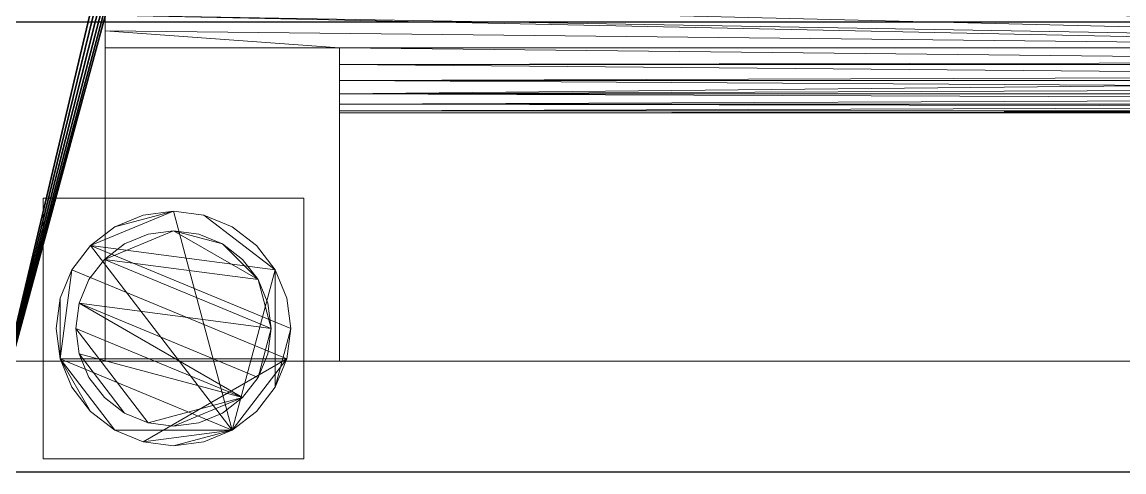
# Model space of a CAD drawing. Extents: x -225 to 1905, y -1183 to 75.
# Drawn here: x 6.2 to 175.4, y -737 to -668 of the extents above; entities that cross this region are included whole.
import ezdxf

# ---------------------------------------------------------------- set-up
doc = ezdxf.new("R2010")
doc.units = 0
for name, color, linetype in [('IQ_200_3D', 1, 'Continuous'), ('IQ_204_2D', 7, 'Continuous'), ('IQ_204_3D', 7, 'Continuous')]:
    doc.layers.add(name, color=color, linetype=linetype)

# ---------------------------------------------------------------- blocks, each defined once
blk = doc.blocks.new('RINSEV_INT')
at = {"layer": 'IQ_204_2D', "linetype": 'Continuous'}
blk.add_line((1119.999999999999, -668.0000000000302), (-9.663381206337363e-13, -668.0000000000302), dxfattribs=at)
at = {"layer": 'IQ_200_3D', "lineweight": 18}
mesh = blk.add_polyface(dxfattribs=at)
corners = [(1119.999986743927, -736.9999998092653, 1493.000002670288), (-1.13686837721616e-13, -736.9999998092653, 1493.000002670288), (-1.13686837721616e-13, -4.999985504150573, 1493.000002670288), (1119.999986743927, -4.999985504150573, 1493.000002670288)]
mesh.append_faces([[corners[k] for k in face] for face in [(0, 1, 2, 3)]])
at = {"layer": 'IQ_200_3D'}
mesh = blk.add_polyface(dxfattribs=at)
corners = [(1119.999986743927, -736.9999998092653, 1785.000057220459), (1119.999986743927, -4.999985504150573, 1785.000057220459), (-1.13686837721616e-13, -4.999985504150573, 1785.000057220459), (-1.13686837721616e-13, -736.9999998092653, 1785.000057220459), (150.99999461174, -41.0000046730043, 1785.000057220459), (151.6814755439757, -35.82361278533955, 1785.000057220459), (153.6794822216033, -30.99999732971207, 1785.000057220459), (156.8578674316405, -26.85788097381607, 1785.000057220459), (161.0000019550322, -23.67947759628311, 1785.000057220459), (165.8236174106597, -21.68148908615132, 1785.000057220459), (170.9999911308288, -20.99998998641985, 1785.000057220459), (176.1763830184936, -21.68148908615132, 1785.000057220459), (180.999998474121, -23.67947759628311, 1785.000057220459), (185.1421329975127, -26.85788097381607, 1785.000057220459), (188.3205000400542, -30.99999732971207, 1785.000057220459), (190.3185067176818, -35.82361278533955, 1785.000057220459), (191.0000058174132, -41.0000046730043, 1785.000057220459), (190.3185067176818, -46.1763965606691, 1785.000057220459), (188.3205000400542, -51.00001201629658, 1785.000057220459), (185.1421329975127, -55.14212837219253, 1785.000057220459), (180.999998474121, -58.32049541473407, 1785.000057220459), (176.1763830184936, -60.31852025985734, 1785.000057220459), (170.9999911308288, -61.0000193595888, 1785.000057220459), (165.8236174106597, -60.31852025985734, 1785.000057220459), (161.0000019550322, -58.32049541473407, 1785.000057220459), (156.8578674316405, -55.14212837219253, 1785.000057220459), (153.6794822216033, -51.00001201629658, 1785.000057220459), (151.6814755439757, -46.1763965606691, 1785.000057220459)]
mesh.append_faces([[corners[k] for k in face] for face in [(15, 1, 14), (7, 2, 6), (4, 2, 27), (23, 3, 22)]], dxfattribs={"vtx0": -1, "vtx1": -1})
mesh.append_faces([[corners[k] for k in face] for face in [(1, 15, 16), (1, 16, 17), (18, 0, 1, 17), (0, 18, 19, 3), (3, 20, 21), (3, 19, 20), (3, 21, 22), (2, 7, 8), (2, 4, 5), (2, 25, 26)]], dxfattribs={"vtx0": -1, "vtx2": -1})
mesh.append_faces([[corners[k] for k in face] for face in [(11, 12, 1), (13, 14, 1), (12, 13, 1), (9, 10, 2), (8, 9, 2), (5, 6, 2), (23, 24, 3), (26, 27, 2)]], dxfattribs={"vtx1": -1, "vtx2": -1})
mesh.append_faces([[corners[k] for k in face] for face in [(10, 11, 1, 2), (24, 25, 2, 3)]], dxfattribs={"vtx1": -1, "vtx3": -1})
at = {"layer": 'IQ_200_3D', "lineweight": 18}
mesh = blk.add_polyface(dxfattribs=at)
corners = [(2.999998569488412, -736.9999998092653, 1493.000002670288), (1117.00002450943, -736.9999998092653, 1493.000002670288), (1117.00002450943, -4.999985504150573, 1493.000002670288), (2.999998569488412, -4.999985504150573, 1493.000002670288)]
mesh.append_faces([[corners[k] for k in face] for face in [(0, 1, 2, 3)]])
mesh = blk.add_polyface(dxfattribs=at)
corners = [(2.999998569488412, -76.9999875068666, 150.0000011444092), (1117.00002450943, -76.9999875068666, 150.0000011444092), (1117.00002450943, -736.9999998092653, 150.0000011444092), (2.999998569488412, -736.9999998092653, 150.0000011444092)]
mesh.append_faces([[corners[k] for k in face] for face in [(0, 1, 2, 3)]])
mesh = blk.add_polyface(dxfattribs=at)
corners = [(2.999998569488412, -720.0000200271609, 709.999976348877), (1117.00002450943, -720.0000200271609, 709.999976348877), (1117.00002450943, -79.99998607635513, 709.999976348877), (2.999998569488412, -79.99998607635513, 709.999976348877)]
mesh.append_faces([[corners[k] for k in face] for face in [(0, 1, 2, 3)]])
mesh = blk.add_polyface(dxfattribs=at)
corners = [(2.999998569488412, -79.99998607635513, 1443.000002288818), (1117.00002450943, -79.99998607635513, 1443.000002288818), (1117.00002450943, -720.0000200271609, 1443.000002288818), (2.999998569488412, -720.0000200271609, 1443.000002288818)]
mesh.append_faces([[corners[k] for k in face] for face in [(0, 1, 2, 3)]])
mesh = blk.add_polyface(dxfattribs=at)
corners = [(2.999998569488412, -720.0000200271609, 1443.000002288818), (1117.00002450943, -720.0000200271609, 1443.000002288818), (1117.00002450943, -720.0000200271609, 709.999976348877), (2.999998569488412, -720.0000200271609, 709.999976348877)]
mesh.append_faces([[corners[k] for k in face] for face in [(0, 1, 2, 3)]])
mesh = blk.add_polyface(dxfattribs=at)
corners = [(1119.999986743927, -736.9999998092653, 1785.000057220459), (-1.13686837721616e-13, -736.9999998092653, 1785.000057220459), (-1.13686837721616e-13, -736.9999998092653, 1493.000002670288), (1119.999986743927, -736.9999998092653, 1493.000002670288)]
mesh.append_faces([[corners[k] for k in face] for face in [(0, 1, 2, 3)]])
mesh = blk.add_polyface(dxfattribs=at)
corners = [(2.999998569488412, -736.9999998092653, 150.0000011444092), (1117.00002450943, -736.9999998092653, 150.0000011444092), (1117.00002450943, -736.9999998092653, 1493.000002670288), (2.999998569488412, -736.9999998092653, 1493.000002670288)]
mesh.append_faces([[corners[k] for k in face] for face in [(0, 1, 2, 3)]])
at = {"layer": 'IQ_204_3D', "lineweight": 18}
mesh = blk.add_polyface(dxfattribs=at)
corners = [(18.99999649524543, -720.0000200271609, 956.9895515441895), (18.99999649524543, -671.9449409008027, 929.2449514389039), (18.99999649524543, -671.9449409008027, 928.3997268676758), (18.99999649524543, -669.3567631244662, 928.0589773178101), (18.99999649524543, -666.9449553966524, 927.0599830627442), (18.99999649524543, -664.8738790512086, 925.4707632064819), (18.99999649524543, -663.284695529938, 923.3996686935425), (18.99999649524543, -662.2856831073764, 920.9878973007203), (18.99999649524543, -661.9449517250064, 918.3996831893921), (18.99999649524543, -662.2856831073764, 915.8115417480469), (18.99999649524543, -663.284695529938, 913.3996976852417), (18.99999649524543, -664.8738790512086, 911.3286031723022), (18.99999649524543, -666.9449553966524, 909.739455986023), (18.99999649524543, -669.3567631244662, 908.740461730957), (18.99999649524543, -671.9449409008027, 908.3997121810913), (18.99999649524543, -671.9449409008027, 907.5544149398804), (18.99999649524543, -720.0000200271609, 879.8098148345947), (18.99999649524543, -100.0000007629396, 956.9895515441895), (18.99999649524543, -79.99998607635513, 956.9895515441895), (18.99999649524543, -79.99998607635513, 879.8098148345947), (18.99999649524543, -100.0000007629396, 879.8098148345947), (18.99999649524543, -148.0550617218019, 907.5544149398804), (18.99999649524543, -148.0550617218019, 908.3997121810913), (18.99999649524543, -150.6432394981386, 908.740461730957), (18.99999649524543, -153.055065393448, 909.739455986023), (18.99999649524543, -155.1261235713961, 911.3286031723022), (18.99999649524543, -156.7153070926668, 913.3996976852417), (18.99999649524543, -157.7143195152285, 915.8115417480469), (18.99999649524543, -158.0550508975984, 918.3996831893921), (18.99999649524543, -157.7143195152285, 920.9878973007203), (18.99999649524543, -156.7153070926668, 923.3996686935425), (18.99999649524543, -155.1261235713961, 925.4707632064819), (18.99999649524543, -153.055065393448, 927.0599830627442), (18.99999649524543, -150.6432394981386, 928.0589773178101), (18.99999649524543, -148.0550617218019, 928.3997268676758), (18.99999649524543, -148.0550617218019, 929.2449514389039)]
mesh.append_faces([[corners[k] for k in face] for face in [(34, 22, 33)]], dxfattribs={"vtx0": -1, "vtx1": -1})
mesh.append_faces([[corners[k] for k in face] for face in [(4, 12, 13, 3), (3, 13, 14, 2), (31, 24, 25), (32, 23, 24, 31), (33, 22, 23, 32)]], dxfattribs={"vtx0": -1, "vtx2": -1})
mesh.append_faces([[corners[k] for k in face] for face in [(9, 10, 7, 8), (19, 20, 17, 18), (28, 29, 27)]], dxfattribs={"vtx1": -1})
mesh.append_faces([[corners[k] for k in face] for face in [(4, 5, 12)]], dxfattribs={"vtx1": -1, "vtx2": -1})
mesh.append_faces([[corners[k] for k in face] for face in [(10, 11, 6, 7), (11, 12, 5, 6), (25, 26, 30, 31), (26, 27, 29, 30)]], dxfattribs={"vtx1": -1, "vtx3": -1})
mesh.append_faces([[corners[k] for k in face] for face in [(0, 1, 2, 14), (20, 21, 22, 17), (34, 35, 17, 22)]], dxfattribs={"vtx2": -1, "vtx3": -1})
mesh.append_faces([[corners[k] for k in face] for face in [(14, 15, 16, 0)]], dxfattribs={"vtx3": -1})
mesh = blk.add_polyface(dxfattribs=at)
corners = [(54.99999749660346, -720.0000200271609, 956.9895515441895), (54.99999749660346, -720.0000200271609, 879.8098148345947), (54.99999749660346, -671.9449409008027, 907.5544149398804), (54.99999749660346, -671.9449409008027, 908.3997121810913), (54.99999749660346, -674.5331368446352, 908.740461730957), (54.99999749660346, -676.944944572449, 909.739455986023), (54.99999749660346, -679.0160209178927, 911.3286031723022), (54.99999749660346, -680.6052044391633, 913.3996976852417), (54.99999749660346, -681.6041986942294, 915.8115417480469), (54.99999749660346, -681.944948244095, 918.3996831893921), (54.99999749660346, -681.6041986942294, 920.9878973007203), (54.99999749660346, -680.6052044391633, 923.3996686935425), (54.99999749660346, -679.0160209178927, 925.4707632064819), (54.99999749660346, -676.944944572449, 927.0599830627442), (54.99999749660346, -674.5331368446352, 928.0589773178101), (54.99999749660346, -671.9449409008027, 928.3997268676758), (54.99999749660346, -671.9449409008027, 929.2449514389039), (54.99999749660346, -100.0000007629396, 956.9895515441895), (54.99999749660346, -148.0550617218019, 929.2449514389039), (54.99999749660346, -148.0550617218019, 928.3997268676758), (54.99999749660346, -145.4668657779695, 928.0589773178101), (54.99999749660346, -143.0550580501558, 927.0599830627442), (54.99999749660346, -140.9839817047121, 925.4707632064819), (54.99999749660346, -139.3947981834413, 923.3996686935425), (54.99999749660346, -138.3958039283754, 920.9878973007203), (54.99999749660346, -138.0550543785097, 918.3996831893921), (54.99999749660346, -138.3958039283754, 915.8115417480469), (54.99999749660346, -139.3947981834413, 913.3996976852417), (54.99999749660346, -140.9839817047121, 911.3286031723022), (54.99999749660346, -143.0550580501558, 909.739455986023), (54.99999749660346, -145.4668657779695, 908.740461730957), (54.99999749660346, -148.0550617218019, 908.3997121810913), (54.99999749660346, -148.0550617218019, 907.5544149398804), (54.99999749660346, -100.0000007629396, 879.8098148345947), (54.99999749660346, -79.99998607635513, 879.8098148345947), (54.99999749660346, -79.99998607635513, 956.9895515441895)]
mesh.append_faces([[corners[k] for k in face] for face in [(4, 1, 2, 3), (20, 18, 19)]], dxfattribs={"vtx0": -1})
mesh.append_faces([[corners[k] for k in face] for face in [(7, 1, 6), (12, 0, 11), (11, 0, 10), (8, 1, 7), (26, 33, 25), (24, 17, 23)]], dxfattribs={"vtx0": -1, "vtx1": -1})
mesh.append_faces([[corners[k] for k in face] for face in [(1, 4, 5), (0, 12, 13), (1, 8, 9, 0), (0, 9, 10), (17, 24, 25), (33, 29, 30)]], dxfattribs={"vtx0": -1, "vtx2": -1})
mesh.append_faces([[corners[k] for k in face] for face in [(33, 35, 17, 25)]], dxfattribs={"vtx0": -1, "vtx2": -1, "vtx3": -1})
mesh.append_faces([[corners[k] for k in face] for face in [(34, 35, 33)]], dxfattribs={"vtx1": -1})
mesh.append_faces([[corners[k] for k in face] for face in [(5, 6, 1), (13, 14, 0), (28, 29, 33), (27, 28, 33), (26, 27, 33), (21, 22, 17), (22, 23, 17)]], dxfattribs={"vtx1": -1, "vtx2": -1})
mesh.append_faces([[corners[k] for k in face] for face in [(20, 21, 17, 18)]], dxfattribs={"vtx1": -1, "vtx3": -1})
mesh.append_faces([[corners[k] for k in face] for face in [(14, 15, 16, 0), (30, 31, 32, 33)]], dxfattribs={"vtx3": -1})
mesh = blk.add_polyface(dxfattribs=at)
corners = [(18.99999649524543, -661.9449517250064, 918.3996831893921), (1099.000017452239, -661.9449517250064, 918.3996831893921), (1099.000017452239, -662.2856831073764, 915.8115417480469), (1099.000017452239, -663.284695529938, 913.3996976852417), (1099.000017452239, -664.8738790512086, 911.3286031723022), (1099.000017452239, -666.9449553966524, 909.739455986023), (1099.000017452239, -669.3567631244662, 908.740461730957), (1099.000017452239, -671.9449409008027, 908.3997121810913), (1063.000034618376, -671.9449409008027, 908.3997121810913), (1063.000034618376, -674.5331368446352, 908.740461730957), (1063.000034618376, -676.944944572449, 909.739455986023), (1063.000034618376, -679.0160209178927, 911.3286031723022), (1063.000034618376, -680.6052044391633, 913.3996976852417), (1063.000034618376, -681.6041986942294, 915.8115417480469), (1063.000034618376, -681.944948244095, 918.3996831893921), (858.9999865531908, -681.944948244095, 918.3996831893921), (858.9999865531908, -681.6942186355593, 916.1744556427002), (858.9999865531908, -680.9546380519869, 914.0608491897583), (858.9999865531908, -679.7632681846621, 912.1648166656495), (858.9999865531908, -678.1798437595369, 910.58141040802), (858.9999865531908, -676.2837749004366, 909.389986038208), (858.9999865531908, -674.170150279999, 908.6504236221314), (858.9999865531908, -671.9449409008027, 908.3997121810913), (808.9999861717209, -671.9449409008027, 908.3997121810913), (808.9999861717209, -674.170150279999, 908.6504236221314), (808.9999861717209, -676.2837749004366, 909.389986038208), (808.9999861717209, -678.1798437595369, 910.58141040802), (808.9999861717209, -679.7632681846621, 912.1648166656495), (808.9999861717209, -680.9546380519869, 914.0608491897583), (808.9999861717209, -681.6942186355593, 916.1744556427002), (808.9999861717209, -681.944948244095, 918.3996831893921), (583.9999844551072, -681.944948244095, 918.3996831893921), (583.9999844551072, -681.6942186355593, 916.1744556427002), (583.9999844551072, -680.9546380519869, 914.0608491897583), (583.9999844551072, -679.7632681846621, 912.1648166656495), (583.9999844551072, -678.1798437595369, 910.58141040802), (583.9999844551072, -676.2837749004366, 909.389986038208), (583.9999844551072, -674.170150279999, 908.6504236221314), (583.9999844551072, -671.9449409008027, 908.3997121810913), (533.9999840736375, -671.9449409008027, 908.3997121810913), (533.9999840736375, -674.170150279999, 908.6504236221314), (533.9999840736375, -676.2837749004366, 909.389986038208), (533.9999840736375, -678.1798437595369, 910.58141040802), (533.9999840736375, -679.7632681846621, 912.1648166656495), (533.9999840736375, -680.9546380519869, 914.0608491897583), (533.9999840736375, -681.6942186355593, 916.1744556427002), (533.9999840736375, -681.944948244095, 918.3996831893921), (309.0000005245195, -681.944948244095, 918.3996831893921), (309.0000005245195, -681.6942186355593, 916.1744556427002), (309.0000005245195, -680.9546380519869, 914.0608491897583), (309.0000005245195, -679.7632681846621, 912.1648166656495), (309.0000005245195, -678.1798437595369, 910.58141040802), (309.0000005245195, -676.2837749004366, 909.389986038208), (309.0000005245195, -674.170150279999, 908.6504236221314), (309.0000005245195, -671.9449409008027, 908.3997121810913), (259.0000001430497, -671.9449409008027, 908.3997121810913), (259.0000001430497, -674.170150279999, 908.6504236221314), (259.0000001430497, -676.2837749004366, 909.389986038208), (259.0000001430497, -678.1798437595369, 910.58141040802), (259.0000001430497, -679.7632681846621, 912.1648166656495), (259.0000001430497, -680.9546380519869, 914.0608491897583), (259.0000001430497, -681.6942186355593, 916.1744556427002), (259.0000001430497, -681.944948244095, 918.3996831893921), (54.99999749660346, -681.944948244095, 918.3996831893921), (54.99999749660346, -681.6041986942294, 915.8115417480469), (54.99999749660346, -680.6052044391633, 913.3996976852417), (54.99999749660346, -679.0160209178927, 911.3286031723022), (54.99999749660346, -676.944944572449, 909.739455986023), (54.99999749660346, -674.5331368446352, 908.740461730957), (54.99999749660346, -671.9449409008027, 908.3997121810913), (18.99999649524543, -671.9449409008027, 908.3997121810913), (18.99999649524543, -669.3567631244662, 908.740461730957), (18.99999649524543, -666.9449553966524, 909.739455986023), (18.99999649524543, -664.8738790512086, 911.3286031723022), (18.99999649524543, -663.284695529938, 913.3996976852417), (18.99999649524543, -662.2856831073764, 915.8115417480469)]
mesh.append_faces([[corners[k] for k in face] for face in [(16, 14, 15)]], dxfattribs={"vtx0": -1})
mesh.append_faces([[corners[k] for k in face] for face in [(8, 22, 6, 7), (9, 21, 8), (22, 8, 21), (71, 55, 69, 70), (56, 69, 55), (68, 57, 67), (58, 67, 57), (20, 10, 19), (19, 11, 18), (11, 19, 10), (18, 12, 17), (12, 18, 11), (14, 16, 13)]], dxfattribs={"vtx0": -1, "vtx1": -1})
mesh.append_faces([[corners[k] for k in face] for face in [(38, 4, 23), (73, 39, 54)]], dxfattribs={"vtx0": -1, "vtx1": -1, "vtx2": -1})
mesh.append_faces([[corners[k] for k in face] for face in [(74, 3, 38, 39)]], dxfattribs={"vtx0": -1, "vtx1": -1, "vtx3": -1})
mesh.append_faces([[corners[k] for k in face] for face in [(38, 3, 4), (23, 4, 5), (22, 5, 6), (38, 23, 24, 37), (75, 2, 3, 74), (5, 22, 23), (20, 9, 10), (37, 24, 25, 36), (36, 25, 26, 35), (54, 39, 40, 53), (72, 54, 55), (54, 72, 73), (55, 71, 72), (53, 40, 41, 52), (52, 41, 42, 51), (35, 26, 27, 34), (34, 27, 28, 33), (29, 32, 33, 28), (51, 42, 43, 50), (50, 43, 44, 49), (58, 66, 67), (66, 58, 59), (65, 59, 60), (59, 65, 66), (45, 48, 49, 44), (60, 64, 65), (64, 60, 61), (61, 63, 64)]], dxfattribs={"vtx0": -1, "vtx2": -1})
mesh.append_faces([[corners[k] for k in face] for face in [(20, 21, 9), (73, 74, 39), (68, 69, 56), (56, 57, 68), (12, 13, 17), (16, 17, 13)]], dxfattribs={"vtx1": -1, "vtx2": -1})
mesh.append_faces([[corners[k] for k in face] for face in [(0, 1, 2, 75), (30, 31, 32, 29), (46, 47, 48, 45), (61, 62, 63)]], dxfattribs={"vtx2": -1})
mesh = blk.add_polyface(dxfattribs=at)
corners = [(1099.000017452239, -661.9449517250064, 918.3996831893921), (18.99999649524543, -661.9449517250064, 918.3996831893921), (18.99999649524543, -662.2856831073764, 920.9878973007203), (18.99999649524543, -663.284695529938, 923.3996686935425), (18.99999649524543, -664.8738790512086, 925.4707632064819), (18.99999649524543, -666.9449553966524, 927.0599830627442), (18.99999649524543, -669.3567631244662, 928.0589773178101), (18.99999649524543, -671.9449409008027, 928.3997268676758), (54.99999749660346, -671.9449409008027, 928.3997268676758), (54.99999749660346, -674.5331368446352, 928.0589773178101), (54.99999749660346, -676.944944572449, 927.0599830627442), (54.99999749660346, -679.0160209178927, 925.4707632064819), (54.99999749660346, -680.6052044391633, 923.3996686935425), (54.99999749660346, -681.6041986942294, 920.9878973007203), (54.99999749660346, -681.944948244095, 918.3996831893921), (259.0000001430497, -681.944948244095, 918.3996831893921), (259.0000001430497, -681.6041986942294, 920.9878973007203), (259.0000001430497, -680.6052044391633, 923.3996686935425), (259.0000001430497, -679.0160209178927, 925.4707632064819), (259.0000001430497, -676.9449627399447, 927.0599830627442), (259.0000001430497, -674.5331550121309, 928.0589773178101), (259.0000001430497, -671.9449590682985, 928.3997268676758), (309.0000005245195, -671.9449590682985, 928.3997268676758), (309.0000005245195, -674.5331550121309, 928.0589773178101), (309.0000005245195, -676.9449627399447, 927.0599830627442), (309.0000005245195, -679.0160209178927, 925.4707632064819), (309.0000005245195, -680.6052044391633, 923.3996686935425), (309.0000005245195, -681.6041986942294, 920.9878973007203), (309.0000005245195, -681.944948244095, 918.3996831893921), (533.9999840736375, -681.944948244095, 918.3996831893921), (533.9999840736375, -681.6041986942294, 920.9878973007203), (533.9999840736375, -680.6052044391633, 923.3996686935425), (533.9999840736375, -679.0160209178927, 925.4707632064819), (533.9999840736375, -676.9449627399447, 927.0599830627442), (533.9999840736375, -674.5331550121309, 928.0589773178101), (533.9999840736375, -671.9449590682985, 928.3997268676758), (583.9999844551072, -671.9449590682985, 928.3997268676758), (583.9999844551072, -674.5331550121309, 928.0589773178101), (583.9999844551072, -676.9449627399447, 927.0599830627442), (583.9999844551072, -679.0160209178927, 925.4707632064819), (583.9999844551072, -680.6052044391633, 923.3996686935425), (583.9999844551072, -681.6041986942294, 920.9878973007203), (583.9999844551072, -681.944948244095, 918.3996831893921), (808.9999861717209, -681.944948244095, 918.3996831893921), (808.9999861717209, -681.6041986942294, 920.9878973007203), (808.9999861717209, -680.6052044391633, 923.3996686935425), (808.9999861717209, -679.0160209178927, 925.4707632064819), (808.9999861717209, -676.9449627399447, 927.0599830627442), (808.9999861717209, -674.5331550121309, 928.0589773178101), (808.9999861717209, -671.9449590682985, 928.3997268676758), (858.9999865531908, -671.9449590682985, 928.3997268676758), (858.9999865531908, -674.5331550121309, 928.0589773178101), (858.9999865531908, -676.9449627399447, 927.0599830627442), (858.9999865531908, -679.0160209178927, 925.4707632064819), (858.9999865531908, -680.6052044391633, 923.3996686935425), (858.9999865531908, -681.6041986942294, 920.9878973007203), (858.9999865531908, -681.944948244095, 918.3996831893921), (1063.000034618376, -681.944948244095, 918.3996831893921), (1063.000034618376, -681.6041986942294, 920.9878973007203), (1063.000034618376, -680.6052044391633, 923.3996686935425), (1063.000034618376, -679.0160209178927, 925.4707632064819), (1063.000034618376, -676.944944572449, 927.0599830627442), (1063.000034618376, -674.5331368446352, 928.0589773178101), (1063.000034618376, -671.9449409008027, 928.3997268676758), (1099.000017452239, -671.9449409008027, 928.3997268676758), (1099.000017452239, -669.3567631244662, 928.0589773178101), (1099.000017452239, -666.9449553966524, 927.0599830627442), (1099.000017452239, -664.8738790512086, 925.4707632064819), (1099.000017452239, -663.284695529938, 923.3996686935425), (1099.000017452239, -662.2856831073764, 920.9878973007203)]
mesh.append_faces([[corners[k] for k in face] for face in [(65, 63, 64), (2, 69, 0, 1)]], dxfattribs={"vtx0": -1})
mesh.append_faces([[corners[k] for k in face] for face in [(53, 60, 52), (50, 66, 49), (67, 49, 66), (5, 22, 4)]], dxfattribs={"vtx0": -1, "vtx1": -1})
mesh.append_faces([[corners[k] for k in face] for face in [(50, 63, 65), (49, 67, 36), (35, 4, 22), (8, 21, 6)]], dxfattribs={"vtx0": -1, "vtx1": -1, "vtx2": -1})
mesh.append_faces([[corners[k] for k in face] for face in [(41, 44, 45, 40), (40, 45, 46, 39), (38, 47, 48, 37), (39, 46, 47, 38), (27, 30, 31, 26), (13, 16, 17, 12), (26, 31, 32, 25), (25, 32, 33, 24), (12, 17, 18, 11), (11, 18, 19), (49, 36, 37, 48), (36, 67, 68), (3, 68, 69, 2), (34, 23, 24, 33), (35, 22, 23, 34), (19, 10, 11), (10, 19, 20, 9), (9, 20, 21, 8), (21, 5, 6)]], dxfattribs={"vtx0": -1, "vtx2": -1})
mesh.append_faces([[corners[k] for k in face] for face in [(29, 30, 27, 28)]], dxfattribs={"vtx1": -1})
mesh.append_faces([[corners[k] for k in face] for face in [(60, 61, 52), (65, 66, 50), (21, 22, 5), (3, 4, 35)]], dxfattribs={"vtx1": -1, "vtx2": -1})
mesh.append_faces([[corners[k] for k in face] for face in [(35, 36, 68, 3)]], dxfattribs={"vtx1": -1, "vtx2": -1, "vtx3": -1})
mesh.append_faces([[corners[k] for k in face] for face in [(54, 55, 58, 59), (53, 54, 59, 60), (61, 62, 51, 52), (50, 51, 62, 63)]], dxfattribs={"vtx1": -1, "vtx3": -1})
mesh.append_faces([[corners[k] for k in face] for face in [(14, 15, 16, 13), (6, 7, 8)]], dxfattribs={"vtx2": -1})
mesh.append_faces([[corners[k] for k in face] for face in [(55, 56, 57, 58), (41, 42, 43, 44)]], dxfattribs={"vtx3": -1})
mesh = blk.add_polyface(dxfattribs=at)
corners = [(54.99999749660346, -671.9449409008027, 929.2449514389039), (18.99999649524543, -671.9449409008027, 929.2449514389039), (18.99999649524543, -720.0000200271609, 956.9895515441895), (54.99999749660346, -720.0000200271609, 956.9895515441895)]
mesh.append_faces([[corners[k] for k in face] for face in [(0, 1, 2, 3)]])
mesh = blk.add_polyface(dxfattribs=at)
corners = [(18.99999649524543, -671.9449409008027, 929.2449514389039), (54.99999749660346, -671.9449409008027, 929.2449514389039), (54.99999749660346, -671.9449409008027, 928.3997268676758), (18.99999649524543, -671.9449409008027, 928.3997268676758), (54.99999749660346, -671.9449409008027, 907.5544149398804), (18.99999649524543, -671.9449409008027, 907.5544149398804), (18.99999649524543, -671.9449409008027, 908.3997121810913), (54.99999749660346, -671.9449409008027, 908.3997121810913)]
mesh.append_faces([[corners[k] for k in face] for face in [(2, 3, 0, 1), (5, 6, 7, 4)]])
mesh = blk.add_polyface(dxfattribs=at)
corners = [(54.99999749660346, -720.0000200271609, 879.8098148345947), (18.99999649524543, -720.0000200271609, 879.8098148345947), (18.99999649524543, -671.9449409008027, 907.5544149398804), (54.99999749660346, -671.9449409008027, 907.5544149398804)]
mesh.append_faces([[corners[k] for k in face] for face in [(0, 1, 2, 3)]])
mesh = blk.add_polyface(dxfattribs=at)
corners = [(9.499998061550464, -735.0000040372927, 150.0000011444092), (49.50000018347582, -735.0000040372927, 150.0000011444092), (49.50000018347583, -695.0000019153674, 150.0000011444092), (9.499998061550471, -695.0000019153674, 150.0000011444092)]
mesh.append_faces([[corners[k] for k in face] for face in [(0, 1, 2, 3)]])
mesh = blk.add_polyface(dxfattribs=at)
corners = [(49.50000018347583, -695.0000019153674, 59.9999986410141), (49.50000018347582, -735.0000040372927, 59.9999986410141), (9.499998061550464, -735.0000040372927, 59.9999986410141), (9.499998061550471, -695.0000019153674, 59.9999986410141)]
mesh.append_faces([[corners[k] for k in face] for face in [(0, 1, 2, 3)]])
mesh = blk.add_polyface(dxfattribs=at)
corners = [(49.50000018347583, -695.0000019153674, 59.9999986410141), (9.499998061550471, -695.0000019153674, 59.9999986410141), (9.499998061550471, -695.0000019153674, 150.0000011444092), (49.50000018347583, -695.0000019153674, 150.0000011444092)]
mesh.append_faces([[corners[k] for k in face] for face in [(0, 1, 2, 3)]])
mesh = blk.add_polyface(dxfattribs=at)
corners = [(9.499998061550471, -695.0000019153674, 59.9999986410141), (9.499998061550464, -735.0000040372927, 59.9999986410141), (9.499998061550464, -735.0000040372927, 150.0000011444092), (9.499998061550471, -695.0000019153674, 150.0000011444092)]
mesh.append_faces([[corners[k] for k in face] for face in [(0, 1, 2, 3)]])
mesh = blk.add_polyface(dxfattribs=at)
corners = [(49.50000018347582, -735.0000040372927, 59.9999986410141), (49.50000018347583, -695.0000019153674, 59.9999986410141), (49.50000018347583, -695.0000019153674, 150.0000011444092), (49.50000018347582, -735.0000040372927, 150.0000011444092)]
mesh.append_faces([[corners[k] for k in face] for face in [(0, 1, 2, 3)]])
mesh = blk.add_polyface(dxfattribs=at)
corners = [(47.49999962319217, -715.00000297633, 5.000000265240669), (46.88666383196196, -710.3412600992341, 5.000000265240669), (45.08845645953497, -706.0000027259905, 5.000000265240669), (42.22792067099891, -702.2720814278443, 5.000000265240669), (38.49999937285266, -699.4115456393082, 5.000000265240669), (34.15874199960908, -697.6133382668812, 5.000000265240669), (29.49999912251312, -697.0000024756511, 5.000000265240669), (24.84125624541721, -697.6133382668812, 5.000000265240669), (20.49999887217364, -699.4115456393082, 5.000000265240669), (16.77207757402739, -702.2720814278443, 5.000000265240669), (13.91154178549132, -706.0000027259905, 5.000000265240669), (12.11333441306433, -710.3412600992341, 5.000000265240669), (11.49999862183413, -715.0000029763302, 5.000000265240669), (12.11333441306433, -719.658745853426, 5.000000265240669), (13.91154178549131, -724.0000032266696, 5.000000265240669), (16.77207757402739, -727.7279245248158, 5.000000265240669), (20.49999887217363, -730.5884603133519, 5.000000265240669), (24.84125624541721, -732.3866676857789, 5.000000265240669), (29.49999912251323, -733.000003477009, 5.000000265240669), (34.15874199960908, -732.3866676857789, 5.000000265240669), (38.49999937285266, -730.5884603133519, 5.000000265240669), (42.2279206709989, -727.7279245248158, 5.000000265240669), (45.08845645953497, -724.0000032266696, 5.000000265240669), (46.88666383196196, -719.658745853426, 5.000000265240669)]
mesh.append_faces([[corners[k] for k in face] for face in [(9, 20, 6, 8)]], dxfattribs={"vtx0": -1, "vtx1": -1, "vtx2": -1})
mesh.append_faces([[corners[k] for k in face] for face in [(13, 20, 9, 10)]], dxfattribs={"vtx0": -1, "vtx1": -1, "vtx3": -1})
mesh.append_faces([[corners[k] for k in face] for face in [(13, 15, 16, 20)]], dxfattribs={"vtx0": -1, "vtx2": -1, "vtx3": -1})
mesh.append_faces([[corners[k] for k in face] for face in [(20, 16, 17, 18)]], dxfattribs={"vtx0": -1, "vtx3": -1})
mesh.append_faces([[corners[k] for k in face] for face in [(14, 15, 13), (19, 20, 18)]], dxfattribs={"vtx1": -1})
mesh.append_faces([[corners[k] for k in face] for face in [(5, 6, 20, 2)]], dxfattribs={"vtx1": -1, "vtx2": -1, "vtx3": -1})
mesh.append_faces([[corners[k] for k in face] for face in [(22, 23, 0), (11, 12, 13, 10), (6, 7, 8), (3, 4, 5, 2)]], dxfattribs={"vtx2": -1})
mesh.append_faces([[corners[k] for k in face] for face in [(20, 21, 22, 2), (0, 1, 2, 22)]], dxfattribs={"vtx2": -1, "vtx3": -1})
mesh = blk.add_polyface(dxfattribs=at)
corners = [(47.49999962319217, -715.00000297633), (46.88666383196196, -719.658745853426), (45.08845645953497, -724.0000032266696), (42.2279206709989, -727.7279245248158), (38.49999937285266, -730.5884603133519), (34.15874199960908, -732.3866676857789), (29.49999912251323, -733.000003477009), (24.84125624541721, -732.3866676857789), (20.49999887217363, -730.5884603133519), (16.77207757402739, -727.7279245248158), (13.91154178549131, -724.0000032266696), (12.11333441306433, -719.658745853426), (11.49999862183413, -715.00000297633), (12.11333441306433, -710.3412600992341), (13.91154178549132, -706.0000027259905), (16.77207757402739, -702.2720814278443), (20.49999887217364, -699.4115456393082), (24.84125624541721, -697.6133382668812), (29.49999912251312, -697.0000024756511), (34.15874199960908, -697.6133382668812), (38.49999937285266, -699.4115456393082), (42.22792067099891, -702.2720814278443), (45.08845645953497, -706.0000027259905), (46.88666383196196, -710.3412600992341)]
mesh.append_faces([[corners[k] for k in face] for face in [(8, 11, 1, 7), (7, 1, 4)]], dxfattribs={"vtx0": -1, "vtx1": -1, "vtx2": -1})
mesh.append_faces([[corners[k] for k in face] for face in [(22, 15, 18, 19)]], dxfattribs={"vtx0": -1, "vtx1": -1, "vtx3": -1})
mesh.append_faces([[corners[k] for k in face] for face in [(12, 13, 11)]], dxfattribs={"vtx1": -1})
mesh.append_faces([[corners[k] for k in face] for face in [(13, 14, 1, 11)]], dxfattribs={"vtx1": -1, "vtx2": -1, "vtx3": -1})
mesh.append_faces([[corners[k] for k in face] for face in [(14, 15, 0, 1)]], dxfattribs={"vtx1": -1, "vtx3": -1})
mesh.append_faces([[corners[k] for k in face] for face in [(16, 17, 18, 15), (9, 10, 11, 8), (2, 3, 4, 1)]], dxfattribs={"vtx2": -1})
mesh.append_faces([[corners[k] for k in face] for face in [(22, 23, 0, 15)]], dxfattribs={"vtx2": -1, "vtx3": -1})
mesh.append_faces([[corners[k] for k in face] for face in [(19, 20, 21, 22), (4, 5, 6, 7)]], dxfattribs={"vtx3": -1})
mesh = blk.add_polyface(dxfattribs=at)
corners = [(47.49999962319217, -715.00000297633, 5.000000265240669), (47.49999962319217, -715.00000297633), (46.88666383196196, -710.3412600992341), (45.08845645953497, -706.0000027259905), (42.22792067099891, -702.2720814278443), (38.49999937285266, -699.4115456393082), (34.15874199960908, -697.6133382668812), (29.49999912251313, -697.0000024756511), (24.84125624541721, -697.6133382668812), (20.49999887217364, -699.4115456393082), (16.77207757402739, -702.2720814278443), (13.91154178549132, -706.0000027259905), (12.11333441306433, -710.3412600992341), (11.49999862183413, -715.00000297633), (11.49999862183413, -715.00000297633, 5.000000265240669), (12.11333441306433, -710.3412600992341, 5.000000265240669), (13.91154178549132, -706.0000027259905, 5.000000265240669), (16.77207757402739, -702.2720814278443, 5.000000265240669), (20.49999887217364, -699.4115456393082, 5.000000265240669), (24.84125624541721, -697.6133382668812, 5.000000265240669), (29.49999912251313, -697.0000024756511, 5.000000265240669), (34.15874199960908, -697.6133382668812, 5.000000265240669), (38.49999937285266, -699.4115456393082, 5.000000265240669), (42.22792067099891, -702.2720814278443, 5.000000265240669), (45.08845645953497, -706.0000027259905, 5.000000265240669), (46.88666383196196, -710.3412600992341, 5.000000265240669)]
mesh.append_faces([[corners[k] for k in face] for face in [(15, 12, 13, 14), (2, 25, 0, 1)]], dxfattribs={"vtx0": -1})
mesh.append_faces([[corners[k] for k in face] for face in [(16, 11, 12, 15), (18, 9, 10, 17), (17, 10, 11, 16), (19, 8, 9, 18), (8, 19, 20, 7), (21, 6, 7, 20), (22, 5, 6, 21), (24, 3, 4, 23), (23, 4, 5, 22), (25, 2, 3, 24)]], dxfattribs={"vtx0": -1, "vtx2": -1})
mesh = blk.add_polyface(dxfattribs=at)
corners = [(44.49999878276667, -715.00000297633, 59.9999986410141), (43.9888869481214, -711.117717292728, 59.9999986410141), (42.49037966896376, -707.5000031462033, 59.9999986410141), (40.10660098065219, -704.393401118191, 59.9999986410141), (36.99999895263991, -702.0096224298794, 59.9999986410141), (33.38228480611524, -700.5111151507218, 59.9999986410141), (29.49999912251313, -700.0000033160766, 59.9999986410141), (25.61771343891105, -700.5111151507218, 59.9999986410141), (21.99999929238638, -702.0096224298794, 59.9999986410141), (18.89339726437411, -704.393401118191, 59.9999986410141), (16.50961857606253, -707.5000031462033, 59.9999986410141), (15.01111129690489, -711.117717292728, 59.9999986410141), (14.49999946225962, -715.0000029763302, 59.9999986410141), (15.01111129690489, -718.8822886599321, 59.9999986410141), (16.50961857606253, -722.5000028064568, 59.9999986410141), (18.89339726437411, -725.6066048344691, 59.9999986410141), (21.99999929238638, -727.9903835227807, 59.9999986410141), (25.61771343891105, -729.4888908019383, 59.9999986410141), (29.49999912251321, -730.0000026365835, 59.9999986410141), (33.38228480611524, -729.4888908019383, 59.9999986410141), (36.99999895263991, -727.9903835227807, 59.9999986410141), (40.10660098065218, -725.6066048344691, 59.9999986410141), (42.49037966896375, -722.5000028064568, 59.9999986410141), (43.9888869481214, -718.8822886599321, 59.9999986410141)]
mesh.append_faces([[corners[k] for k in face] for face in [(9, 6, 7, 8), (6, 4, 5)]], dxfattribs={"vtx0": -1})
mesh.append_faces([[corners[k] for k in face] for face in [(2, 6, 9, 0)]], dxfattribs={"vtx0": -1, "vtx1": -1, "vtx2": -1, "vtx3": -1})
mesh.append_faces([[corners[k] for k in face] for face in [(21, 12, 17, 18)]], dxfattribs={"vtx0": -1, "vtx1": -1, "vtx3": -1})
mesh.append_faces([[corners[k] for k in face] for face in [(1, 2, 0)]], dxfattribs={"vtx1": -1})
mesh.append_faces([[corners[k] for k in face] for face in [(16, 17, 12, 13), (21, 22, 11, 12)]], dxfattribs={"vtx1": -1, "vtx3": -1})
mesh.append_faces([[corners[k] for k in face] for face in [(14, 15, 16, 13)]], dxfattribs={"vtx2": -1})
mesh.append_faces([[corners[k] for k in face] for face in [(22, 23, 0, 11), (9, 10, 11, 0), (2, 3, 4, 6)]], dxfattribs={"vtx2": -1, "vtx3": -1})
mesh.append_faces([[corners[k] for k in face] for face in [(18, 19, 20, 21)]], dxfattribs={"vtx3": -1})
mesh = blk.add_polyface(dxfattribs=at)
corners = [(44.49999878276667, -715.00000297633, 5.000000265240669), (43.9888869481214, -718.8822886599321, 5.000000265240669), (42.49037966896375, -722.5000028064568, 5.000000265240669), (40.10660098065218, -725.6066048344691, 5.000000265240669), (36.99999895263991, -727.9903835227807, 5.000000265240669), (33.38228480611524, -729.4888908019383, 5.000000265240669), (29.49999912251321, -730.0000026365835, 5.000000265240669), (25.61771343891105, -729.4888908019383, 5.000000265240669), (21.99999929238638, -727.9903835227807, 5.000000265240669), (18.89339726437411, -725.6066048344691, 5.000000265240669), (16.50961857606253, -722.5000028064568, 5.000000265240669), (15.01111129690489, -718.8822886599321, 5.000000265240669), (14.49999946225962, -715.00000297633, 5.000000265240669), (15.01111129690489, -711.117717292728, 5.000000265240669), (16.50961857606253, -707.5000031462033, 5.000000265240669), (18.89339726437411, -704.393401118191, 5.000000265240669), (21.99999929238638, -702.0096224298794, 5.000000265240669), (25.61771343891105, -700.5111151507218, 5.000000265240669), (29.49999912251313, -700.0000033160766, 5.000000265240669), (33.38228480611524, -700.5111151507218, 5.000000265240669), (36.99999895263991, -702.0096224298794, 5.000000265240669), (40.10660098065219, -704.393401118191, 5.000000265240669), (42.49037966896376, -707.5000031462033, 5.000000265240669), (43.9888869481214, -711.117717292728, 5.000000265240669)]
mesh.append_faces([[corners[k] for k in face] for face in [(2, 0, 1)]], dxfattribs={"vtx0": -1})
mesh.append_faces([[corners[k] for k in face] for face in [(13, 3, 11, 12), (7, 3, 6)]], dxfattribs={"vtx0": -1, "vtx1": -1})
mesh.append_faces([[corners[k] for k in face] for face in [(22, 15, 18, 20)]], dxfattribs={"vtx0": -1, "vtx1": -1, "vtx2": -1, "vtx3": -1})
mesh.append_faces([[corners[k] for k in face] for face in [(13, 0, 2, 3)]], dxfattribs={"vtx0": -1, "vtx1": -1, "vtx3": -1})
mesh.append_faces([[corners[k] for k in face] for face in [(17, 18, 15, 16), (21, 22, 20)]], dxfattribs={"vtx1": -1})
mesh.append_faces([[corners[k] for k in face] for face in [(7, 8, 11, 3)]], dxfattribs={"vtx1": -1, "vtx2": -1, "vtx3": -1})
mesh.append_faces([[corners[k] for k in face] for face in [(18, 19, 20), (9, 10, 11, 8), (4, 5, 6, 3)]], dxfattribs={"vtx2": -1})
mesh.append_faces([[corners[k] for k in face] for face in [(13, 14, 15, 0), (22, 23, 0, 15)]], dxfattribs={"vtx2": -1, "vtx3": -1})
mesh = blk.add_polyface(dxfattribs=at)
corners = [(44.49999878276667, -715.00000297633, 59.9999986410141), (44.49999878276667, -715.00000297633, 5.000000265240669), (43.9888869481214, -711.117717292728, 5.000000265240669), (42.49037966896376, -707.5000031462033, 5.000000265240669), (40.10660098065219, -704.393401118191, 5.000000265240669), (36.99999895263991, -702.0096224298794, 5.000000265240669), (33.38228480611524, -700.5111151507218, 5.000000265240669), (29.49999912251313, -700.0000033160766, 5.000000265240669), (25.61771343891105, -700.5111151507218, 5.000000265240669), (21.99999929238638, -702.0096224298794, 5.000000265240669), (18.89339726437411, -704.393401118191, 5.000000265240669), (16.50961857606253, -707.5000031462033, 5.000000265240669), (15.01111129690489, -711.117717292728, 5.000000265240669), (14.49999946225962, -715.00000297633, 5.000000265240669), (14.49999946225962, -715.00000297633, 59.9999986410141), (15.01111129690489, -711.117717292728, 59.9999986410141), (16.50961857606253, -707.5000031462033, 59.9999986410141), (18.89339726437411, -704.393401118191, 59.9999986410141), (21.99999929238638, -702.0096224298794, 59.9999986410141), (25.61771343891105, -700.5111151507218, 59.9999986410141), (29.49999912251313, -700.0000033160766, 59.9999986410141), (33.38228480611524, -700.5111151507218, 59.9999986410141), (36.99999895263991, -702.0096224298794, 59.9999986410141), (40.10660098065219, -704.393401118191, 59.9999986410141), (42.49037966896376, -707.5000031462033, 59.9999986410141), (43.9888869481214, -711.117717292728, 59.9999986410141)]
mesh.append_faces([[corners[k] for k in face] for face in [(15, 12, 13, 14)]], dxfattribs={"vtx0": -1})
mesh.append_faces([[corners[k] for k in face] for face in [(16, 11, 12, 15)]], dxfattribs={"vtx0": -1, "vtx2": -1})
mesh.append_faces([[corners[k] for k in face] for face in [(1, 2, 25, 0)]], dxfattribs={"vtx1": -1})
mesh.append_faces([[corners[k] for k in face] for face in [(8, 9, 18, 19), (7, 8, 19, 20), (16, 17, 10, 11), (9, 10, 17, 18), (5, 6, 21, 22), (4, 5, 22, 23), (2, 3, 24, 25), (3, 4, 23, 24), (20, 21, 6, 7)]], dxfattribs={"vtx1": -1, "vtx3": -1})
mesh = blk.add_polyface(dxfattribs=at)
corners = [(11.49999862183413, -715.0000029763302, 5.000000265240669), (11.49999862183413, -715.0000029763303), (12.11333441306433, -719.658745853426), (13.91154178549131, -724.0000032266696), (16.77207757402739, -727.7279245248158), (20.49999887217363, -730.5884603133519), (24.84125624541721, -732.3866676857789), (29.49999912251334, -733.000003477009), (34.15874199960908, -732.3866676857789), (38.49999937285266, -730.5884603133519), (42.2279206709989, -727.7279245248158), (45.08845645953497, -724.0000032266696), (46.88666383196196, -719.658745853426), (47.49999962319217, -715.00000297633), (47.49999962319217, -715.00000297633, 5.000000265240669), (46.88666383196196, -719.658745853426, 5.000000265240669), (45.08845645953497, -724.0000032266696, 5.000000265240669), (42.2279206709989, -727.7279245248158, 5.000000265240669), (38.49999937285266, -730.5884603133519, 5.000000265240669), (34.15874199960908, -732.3866676857789, 5.000000265240669), (29.49999912251334, -733.000003477009, 5.000000265240669), (24.84125624541721, -732.3866676857789, 5.000000265240669), (20.49999887217363, -730.5884603133519, 5.000000265240669), (16.77207757402739, -727.7279245248158, 5.000000265240669), (13.91154178549131, -724.0000032266696, 5.000000265240669), (12.11333441306433, -719.658745853426, 5.000000265240669)]
mesh.append_faces([[corners[k] for k in face] for face in [(15, 12, 13, 14), (2, 25, 0, 1)]], dxfattribs={"vtx0": -1})
mesh.append_faces([[corners[k] for k in face] for face in [(16, 11, 12, 15), (18, 9, 10, 17), (17, 10, 11, 16), (19, 8, 9, 18), (8, 19, 20, 7), (21, 6, 7, 20), (22, 5, 6, 21), (24, 3, 4, 23), (23, 4, 5, 22), (25, 2, 3, 24)]], dxfattribs={"vtx0": -1, "vtx2": -1})
mesh = blk.add_polyface(dxfattribs=at)
corners = [(14.49999946225962, -715.0000029763302, 59.9999986410141), (14.49999946225962, -715.0000029763303, 5.000000265240669), (15.01111129690489, -718.8822886599321, 5.000000265240669), (16.50961857606253, -722.5000028064568, 5.000000265240669), (18.89339726437411, -725.6066048344691, 5.000000265240669), (21.99999929238638, -727.9903835227807, 5.000000265240669), (25.61771343891105, -729.4888908019383, 5.000000265240669), (29.49999912251331, -730.0000026365835, 5.000000265240669), (33.38228480611524, -729.4888908019383, 5.000000265240669), (36.99999895263991, -727.9903835227807, 5.000000265240669), (40.10660098065218, -725.6066048344691, 5.000000265240669), (42.49037966896375, -722.5000028064568, 5.000000265240669), (43.9888869481214, -718.8822886599321, 5.000000265240669), (44.49999878276667, -715.00000297633, 5.000000265240669), (44.49999878276667, -715.00000297633, 59.9999986410141), (43.9888869481214, -718.8822886599321, 59.9999986410141), (42.49037966896375, -722.5000028064568, 59.9999986410141), (40.10660098065218, -725.6066048344691, 59.9999986410141), (36.99999895263991, -727.9903835227807, 59.9999986410141), (33.38228480611524, -729.4888908019383, 59.9999986410141), (29.49999912251331, -730.0000026365835, 59.9999986410141), (25.61771343891105, -729.4888908019383, 59.9999986410141), (21.99999929238638, -727.9903835227807, 59.9999986410141), (18.89339726437411, -725.6066048344691, 59.9999986410141), (16.50961857606253, -722.5000028064568, 59.9999986410141), (15.01111129690489, -718.8822886599321, 59.9999986410141)]
mesh.append_faces([[corners[k] for k in face] for face in [(1, 2, 25, 0)]], dxfattribs={"vtx1": -1})
mesh.append_faces([[corners[k] for k in face] for face in [(11, 12, 15, 16), (10, 11, 16, 17), (8, 9, 18, 19), (9, 10, 17, 18), (7, 8, 19, 20), (5, 6, 21, 22), (4, 5, 22, 23), (2, 3, 24, 25), (3, 4, 23, 24), (20, 21, 6, 7)]], dxfattribs={"vtx1": -1, "vtx3": -1})
mesh.append_faces([[corners[k] for k in face] for face in [(12, 13, 14, 15)]], dxfattribs={"vtx3": -1})
mesh = blk.add_polyface(dxfattribs=at)
corners = [(54.99999749660346, -720.0000200271609, 956.9895515441895), (18.99999649524543, -720.0000200271609, 956.9895515441895), (18.99999649524543, -720.0000200271609, 879.8098148345947), (54.99999749660346, -720.0000200271609, 879.8098148345947)]
mesh.append_faces([[corners[k] for k in face] for face in [(0, 1, 2, 3)]])
mesh = blk.add_polyface(dxfattribs=at)
corners = [(9.499998061550464, -735.0000040372927, 59.9999986410141), (49.50000018347582, -735.0000040372927, 59.9999986410141), (49.50000018347582, -735.0000040372927, 150.0000011444092), (9.499998061550464, -735.0000040372927, 150.0000011444092)]
mesh.append_faces([[corners[k] for k in face] for face in [(0, 1, 2, 3)]])

msp = doc.modelspace()

# ---------------------------------------------------------------- block references
msp.add_blockref('RINSEV_INT', (0, 0))

doc.saveas('drawing.dxf')
